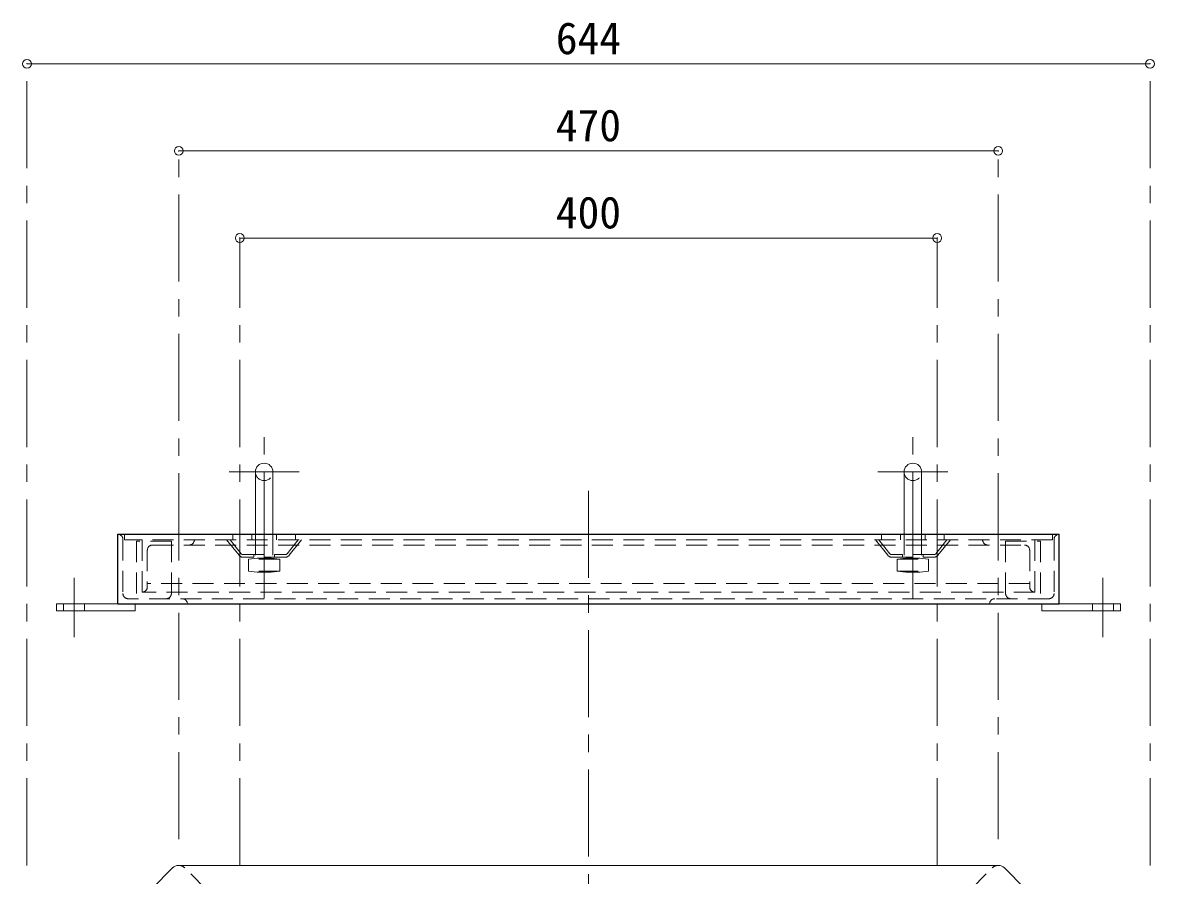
# Model space of a CAD drawing. Units: millimetres at full size, sheet at 1:10. Extents: x -2096 to 1954, y -1403 to 1407.
# Drawn here: x 179 to 828, y -584 to -95 of the extents above; entities that cross this region are included whole.
import ezdxf
from ezdxf.enums import TextEntityAlignment as Align

# ---------------------------------------------------------------- set-up
doc = ezdxf.new("R2010")
doc.units = ezdxf.units.MM
doc.header["$LTSCALE"] = 10
doc.header["$PDMODE"] = 32
doc.header["$PDSIZE"] = 5
doc.linetypes.add('CHAIN1', pattern=[8, 5, -1, 1, -1])
doc.linetypes.add('DASHED1', pattern=[1.8, 1.2, -0.6])
doc.layers.add('0-0_ﾚｲﾔ1', color=4, linetype='Continuous', lineweight=9)
doc.styles.add('ＭＳ ゴシック', font='')
doc.styles.get('ＭＳ ゴシック').set_extended_font_data('MS Gothic')

msp = doc.modelspace()

# ---------------------------------------------------------------- linework, layer by layer
at = {"layer": '0-0_ﾚｲﾔ1'}
for p, q in [((825.99, -118.12), (181.99, -118.12)), ((268.99, -168.12), (738.99, -168.12)), ((703.99, -218.12), (303.99, -218.12)), ((312.99, -352.32), (312.99, -388.12)), ((322.99, -352.32), (322.99, -388.12)), ((684.99, -352.32), (684.99, -388.12)), ((694.99, -352.32), (694.99, -388.12)), ((233.99, -428.12), (198.99, -428.12)), ((198.99, -432.12), (198.99, -428.12)), ((243.99, -432.12), (243.99, -428.12)), ((763.99, -432.12), (763.99, -428.12)), ((773.99, -428.12), (808.99, -428.12)), ((243.99, -432.12), (198.99, -432.12))]:
    msp.add_line(p, q, dxfattribs=at)
at = {"layer": '0-0_ﾚｲﾔ1', "linetype": 'CHAIN1'}
for p, q in [((181.99, -578.12), (181.99, -118.12)), ((825.99, -578.12), (825.99, -118.12)), ((268.99, -563.12), (268.99, -168.12)), ((738.99, -563.12), (738.99, -168.12)), ((303.99, -578.12), (303.99, -218.12)), ((703.99, -578.12), (703.99, -218.12)), ((317.99, -402.32), (317.99, -332.32)), ((689.99, -402.32), (689.99, -332.32)), ((297.99, -352.32), (337.99, -352.32)), ((503.99, -1133.12), (503.99, -353.12)), ((709.99, -352.32), (669.99, -352.32)), ((208.99, -447.12), (208.99, -413.12)), ((317.99, -424.82), (317.99, -409.32)), ((689.99, -424.82), (689.99, -409.32)), ((798.99, -447.12), (798.99, -413.12))]:
    msp.add_line(p, q, dxfattribs=at)
at = {"layer": '0-0_ﾚｲﾔ1', "color": 5, "lineweight": 25}
for p, q in [((233.99, -388.12), (773.99, -388.12)), ((233.99, -428.12), (233.99, -388.12)), ((773.99, -428.12), (773.99, -388.12)), ((233.99, -428.12), (773.99, -428.12))]:
    msp.add_line(p, q, dxfattribs=at)
at = {"layer": '0-0_ﾚｲﾔ1', "linetype": 'DASHED1'}
for p, q in [((237.99, -388.12), (237.99, -391.32)), ((299.99, -388.12), (299.99, -391.32)), ((310.99, -388.12), (310.99, -391.32)), ((312.99, -388.12), (312.99, -401.92)), ((322.99, -388.12), (322.99, -401.92)), ((324.99, -388.12), (324.99, -391.32)), ((335.99, -388.12), (335.99, -391.32)), ((671.99, -388.12), (671.99, -391.32)), ((682.99, -388.12), (682.99, -391.32)), ((684.99, -388.12), (684.99, -401.92)), ((694.99, -388.12), (694.99, -401.92)), ((696.99, -388.12), (696.99, -391.32)), ((707.99, -388.12), (707.99, -391.32)), ((769.99, -388.12), (769.99, -391.32)), ((769.99, -391.32), (237.99, -391.32)), ((247.99, -391.32), (247.99, -425.12)), ((253.99, -394.32), (753.99, -394.32)), ((264.79, -422.12), (264.79, -392.12)), ((303.59, -400.2), (296.49, -391.32)), ((304.76, -399.26), (298.41, -391.32)), ((331.22, -399.26), (337.57, -391.32)), ((332.39, -400.2), (339.49, -391.32)), ((675.59, -400.2), (668.49, -391.32)), ((676.76, -399.26), (670.41, -391.32)), ((703.22, -399.26), (709.57, -391.32)), ((704.39, -400.2), (711.49, -391.32)), ((743.19, -422.12), (743.19, -392.12)), ((759.99, -391.32), (759.99, -425.12)), ((250.99, -397.32), (250.99, -418.32)), ((305.93, -399.82), (330.05, -399.82)), ((330.05, -401.32), (305.93, -401.32)), ((308.99, -402.32), (313.99, -401.82)), ((308.99, -409.32), (308.99, -402.32)), ((326.99, -402.32), (308.99, -402.32)), ((311.99, -399.82), (311.99, -401.32)), ((313.99, -401.82), (317.99, -402.32)), ((321.99, -401.82), (313.99, -401.82)), ((317.99, -402.32), (321.99, -401.82)), ((317.99, -402.32), (317.99, -409.32)), ((321.99, -401.82), (326.99, -402.32)), ((323.99, -399.82), (323.99, -401.32)), ((326.99, -409.32), (326.99, -402.32)), ((702.05, -399.82), (677.93, -399.82)), ((677.93, -401.32), (702.05, -401.32)), ((685.99, -401.82), (680.99, -402.32)), ((680.99, -402.32), (698.99, -402.32)), ((680.99, -409.32), (680.99, -402.32)), ((683.99, -399.82), (683.99, -401.32)), ((685.99, -401.82), (693.99, -401.82)), ((689.99, -402.32), (685.99, -401.82)), ((693.99, -401.82), (689.99, -402.32)), ((689.99, -402.32), (689.99, -409.32)), ((698.99, -402.32), (693.99, -401.82)), ((695.99, -399.82), (695.99, -401.32)), ((698.99, -409.32), (698.99, -402.32)), ((756.99, -397.32), (756.99, -418.32)), ((313.99, -409.82), (308.99, -409.32)), ((326.99, -409.32), (308.99, -409.32)), ((317.99, -409.32), (313.99, -409.82)), ((321.99, -409.82), (313.99, -409.82)), ((321.99, -409.82), (317.99, -409.32)), ((326.99, -409.32), (321.99, -409.82)), ((680.99, -409.32), (685.99, -409.82)), ((680.99, -409.32), (698.99, -409.32)), ((685.99, -409.82), (689.99, -409.32)), ((685.99, -409.82), (693.99, -409.82)), ((689.99, -409.32), (693.99, -409.82)), ((693.99, -409.82), (698.99, -409.32)), ((759.99, -421.32), (247.99, -421.32)), ((756.99, -416.32), (250.99, -416.32)), ((202.99, -432.12), (202.99, -428.12)), ((214.99, -432.12), (214.99, -428.12)), ((792.99, -432.12), (792.99, -428.12)), ((804.99, -432.12), (804.99, -428.12)), ((284.31, -591.62), (272.56, -579.62)), ((723.67, -591.62), (735.41, -579.62))]:
    msp.add_line(p, q, dxfattribs=at)
at = {"layer": '0-0_ﾚｲﾔ1', "color": 7, "linetype": 'DASHED1', "lineweight": 18}
for p, q in [((236.99, -391.12), (236.99, -422.12)), ((770.99, -391.12), (770.99, -422.12)), ((767.99, -425.12), (239.99, -425.12))]:
    msp.add_line(p, q, dxfattribs=at)
at = {"layer": '0-0_ﾚｲﾔ1', "color": 7, "lineweight": 18}
for p, q in [((253.67, -591.62), (265.41, -579.62)), ((268.99, -578.12), (738.99, -578.12)), ((754.31, -591.62), (742.56, -579.62))]:
    msp.add_line(p, q, dxfattribs=at)
at = {"layer": '0-0_ﾚｲﾔ1', "linetype": 'DASHED1'}
for points in [[(264.79, -392.12), (244.79, -392.12), (244.79, -425.12)], [(743.19, -392.12), (763.19, -392.12), (763.19, -425.12)]]:
    msp.add_lwpolyline(points, dxfattribs=at)
at = {"layer": '0-0_ﾚｲﾔ1'}
msp.add_lwpolyline([(763.99, -432.12), (808.99, -432.12), (808.99, -428.12)], dxfattribs=at)
for centre in [(317.99, -352.32), (689.99, -352.32)]:
    msp.add_arc(centre, 5, 0, 180, dxfattribs=at)
at = {"layer": '0-0_ﾚｲﾔ1', "linetype": 'DASHED1'}
for centre, radius, start, end in [((317.99, -352.32), 5, 180, 0), ((689.99, -352.32), 5, 180, 0), ((253.99, -397.32), 3, 90, 180), ((274.99, -391.32), 3, 270, 0), ((732.99, -391.32), 3, 180, 270), ((753.99, -397.32), 3, 0, 90), ((305.93, -398.32), 3, 218.65981, 270), ((305.93, -398.32), 1.5, 218.65981, 270), ((330.05, -398.32), 1.5, 270, 321.34019), ((330.05, -398.32), 3, 270, 321.34019), ((677.93, -398.32), 3, 218.65981, 270), ((677.93, -398.32), 1.5, 218.65981, 270), ((702.05, -398.32), 1.5, 270, 321.34019), ((702.05, -398.32), 3, 270, 321.34019), ((247.99, -418.32), 3, 270, 0), ((759.99, -418.32), 3, 180, 270), ((261.79, -422.12), 3, 270, 0), ((746.19, -422.12), 3, 180, 270), ((268.99, -583.12), 5, 44.3947, 90), ((738.99, -583.12), 5, 90, 135.6053)]:
    msp.add_arc(centre, radius, start, end, dxfattribs=at)
at = {"layer": '0-0_ﾚｲﾔ1', "color": 7, "linetype": 'DASHED1', "lineweight": 18}
for centre, start, end in [((233.99, -391.12), 0, 90), ((773.99, -391.12), 90, 180), ((239.99, -422.12), 180, 270), ((270.99, -428.12), 0, 90), ((736.99, -428.12), 90, 180), ((767.99, -422.12), 270, 0)]:
    msp.add_arc(centre, 3, start, end, dxfattribs=at)
at = {"layer": '0-0_ﾚｲﾔ1', "color": 7, "lineweight": 18}
for centre, start, end in [((268.99, -583.12), 90, 135.6053), ((738.99, -583.12), 44.3947, 90)]:
    msp.add_arc(centre, 5, start, end, dxfattribs=at)
at = {"layer": '0-0_ﾚｲﾔ1', "color": 1}
for p in [(181.99, -118.12), (825.99, -118.12), (268.99, -168.12), (738.99, -168.12), (303.99, -218.12), (703.99, -218.12)]:
    msp.add_point(p, dxfattribs=at)

# ---------------------------------------------------------------- texts
at = {"layer": '0-0_ﾚｲﾔ1', "color": 7, "style": 'ＭＳ ゴシック'}
for s, p in [('644', (485.24, -118.12)), ('470', (485.24, -168.12)), ('400', (485.24, -218.12))]:
    msp.add_text(s, height=18.33, dxfattribs=at).set_placement(p, align=Align.BOTTOM_LEFT)

doc.saveas('drawing.dxf')
